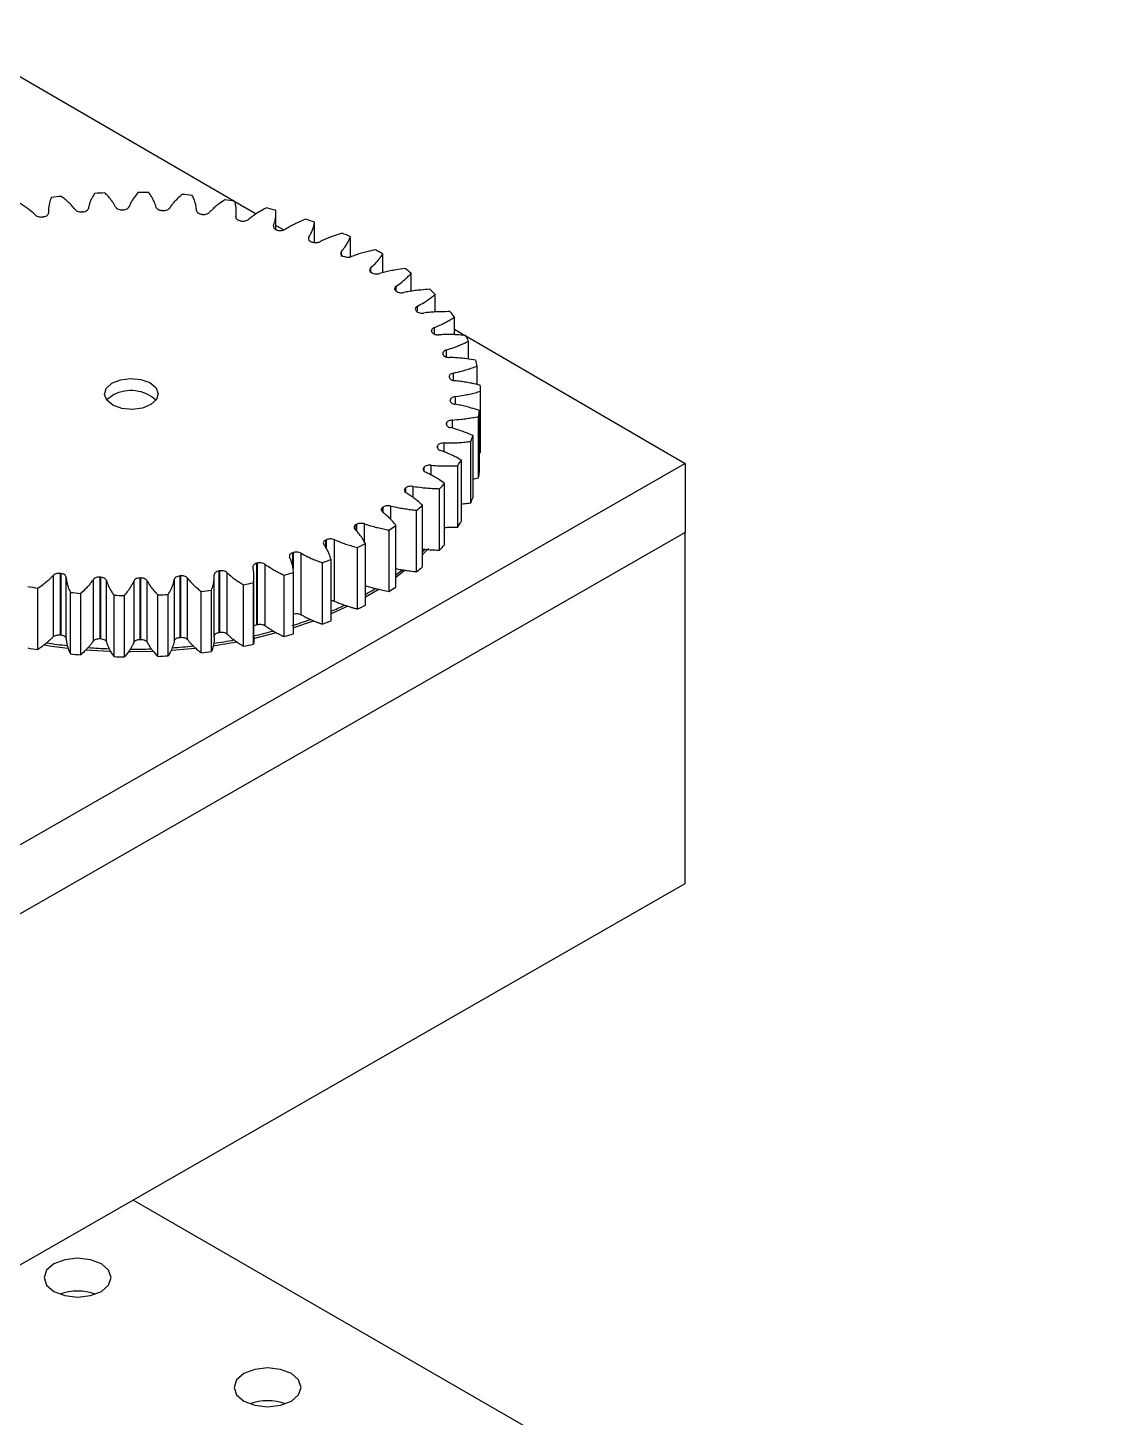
# Model space of a CAD drawing. Header units: millimetres. Extents: x 45 to 155, y 46 to 185.
# Drawn here: x 109.38 to 125.38, y 73.1 to 93.79 of the extents above; entities that cross this region are included whole.
import ezdxf

# ---------------------------------------------------------------- set-up
doc = ezdxf.new("R2010")
doc.units = ezdxf.units.MM

msp = doc.modelspace()

# ---------------------------------------------------------------- linework, layer by layer
at = {"color": 7, "linetype": 'Continuous', "lineweight": 25}
for p, q in [((108.019, 93.789), (112.459, 91.207)), ((109.69, 91.051), (109.69, 91.03)), ((112.468, 91.202), (112.782, 91.019)), ((112.487, 90.951), (112.487, 91.047)), ((113.077, 90.785), (113.077, 91.051)), ((113.077, 90.847), (113.195, 90.779)), ((113.654, 90.592), (113.654, 90.894)), ((113.568, 90.632), (113.568, 90.67)), ((114.187, 90.379), (114.187, 90.677)), ((114.054, 90.385), (114.054, 90.46)), ((114.669, 90.143), (114.669, 90.422)), ((114.489, 90.14), (114.489, 90.217)), ((115.092, 89.868), (115.092, 90.135)), ((114.869, 89.878), (114.869, 89.944)), ((115.449, 89.558), (115.449, 89.819)), ((115.187, 89.575), (115.187, 89.646)), ((115.734, 89.22), (115.734, 89.48)), ((115.437, 89.231), (115.437, 89.328)), ((115.734, 89.302), (115.892, 89.21)), ((115.905, 89.202), (119.172, 87.302)), ((115.616, 88.878), (115.616, 88.993)), ((115.944, 88.858), (115.944, 89.123)), ((116.075, 88.478), (116.075, 88.754)), ((115.721, 88.537), (115.721, 88.649)), ((116.125, 87.464), (116.125, 88.378)), ((115.751, 88.183), (115.751, 88.299)), ((115.704, 87.828), (115.704, 87.95)), ((116.092, 87.087), (116.092, 88.002)), ((116.107, 87.176), (116.107, 88.091)), ((115.615, 87.902), (115.615, 87.878)), ((116.013, 86.803), (116.013, 87.718)), ((115.481, 87.534), (115.481, 87.563)), ((115.483, 87.566), (115.483, 87.531)), ((115.582, 87.476), (115.582, 87.608)), ((115.978, 86.716), (115.978, 87.63)), ((119.172, 87.302), (105.614, 79.534)), ((115.838, 86.44), (115.838, 87.354)), ((116.107, 87.459), (116.125, 87.464)), ((119.172, 87.302), (119.172, 86.273)), ((115.277, 87.195), (115.277, 87.24)), ((115.279, 87.243), (115.279, 87.192)), ((115.387, 87.131), (115.387, 87.277)), ((115.785, 86.356), (115.785, 87.27)), ((115.004, 86.875), (115.004, 86.933)), ((115.007, 86.936), (115.007, 86.873)), ((115.121, 86.796), (115.121, 86.962)), ((115.515, 86.013), (115.515, 86.927)), ((115.585, 86.092), (115.585, 87.007)), ((115.26, 85.766), (115.26, 86.68)), ((114.667, 86.585), (114.667, 86.649)), ((114.67, 86.652), (114.67, 86.579)), ((114.789, 86.468), (114.789, 86.669)), ((115.172, 85.692), (115.172, 86.606)), ((119.172, 86.273), (105.614, 78.505)), ((114.271, 86.305), (114.271, 86.392)), ((114.275, 86.394), (114.275, 86.301)), ((114.396, 86.132), (114.396, 86.403)), ((114.762, 85.398), (114.762, 86.313)), ((114.865, 85.465), (114.865, 86.38)), ((119.172, 81.047), (119.172, 86.273)), ((113.822, 86.051), (113.822, 86.165)), ((113.826, 86.167), (113.826, 86.043)), ((113.949, 85.253), (113.949, 86.167)), ((114.409, 85.195), (114.409, 86.11)), ((113.327, 85.77), (113.327, 85.973)), ((113.332, 85.975), (113.332, 85.74)), ((113.453, 85.051), (113.453, 85.965)), ((113.898, 84.961), (113.898, 85.875)), ((114.292, 85.136), (114.292, 86.051)), ((115.26, 86.029), (115.299, 86.025)), ((109.871, 84.75), (109.871, 85.665)), ((109.876, 85.664), (109.876, 84.75)), ((112.232, 84.788), (112.232, 85.702)), ((112.238, 85.703), (112.238, 84.789)), ((112.352, 84.763), (112.352, 85.677)), ((112.794, 84.903), (112.794, 85.818)), ((112.8, 85.819), (112.8, 84.905)), ((112.918, 84.887), (112.918, 85.801)), ((113.339, 84.765), (113.339, 85.68)), ((113.769, 84.911), (113.769, 85.825)), ((109.532, 84.532), (109.532, 85.446)), ((109.76, 85.635), (109.76, 84.721)), ((109.954, 84.695), (109.954, 85.61)), ((110.356, 85.572), (110.356, 84.658)), ((110.46, 84.695), (110.46, 85.61)), ((110.465, 85.609), (110.465, 84.695)), ((110.554, 84.646), (110.554, 85.561)), ((110.961, 85.553), (110.961, 84.638)), ((111.056, 84.683), (111.056, 85.598)), ((111.061, 85.598), (111.061, 84.683)), ((111.16, 84.641), (111.16, 85.556)), ((111.565, 85.577), (111.565, 84.663)), ((111.65, 84.714), (111.65, 85.629)), ((111.655, 85.629), (111.655, 84.715)), ((111.763, 84.68), (111.763, 85.595)), ((112.597, 84.582), (112.597, 85.496)), ((112.743, 84.612), (112.743, 85.526)), ((112.751, 84.715), (112.751, 85.629)), ((113.201, 84.725), (113.201, 85.639)), ((110.018, 84.468), (110.018, 85.383)), ((110.171, 84.454), (110.171, 85.368)), ((110.667, 84.426), (110.667, 85.34)), ((110.822, 84.423), (110.822, 85.337)), ((111.32, 84.431), (111.32, 85.345)), ((111.474, 84.439), (111.474, 85.353)), ((111.967, 84.483), (111.967, 85.397)), ((112.118, 84.502), (112.118, 85.417)), ((114.598, 85.424), (114.409, 85.313)), ((114.147, 85.176), (113.898, 85.062)), ((113.631, 84.956), (113.339, 84.856)), ((112.489, 84.642), (112.145, 84.584)), ((113.082, 84.779), (112.761, 84.698)), ((111.875, 84.549), (111.53, 84.518)), ((105.614, 73.28), (119.172, 81.047)), ((134.874, 62.526), (110.951, 76.337))]:
    msp.add_line(p, q, dxfattribs=at)
at = {"color": 7, "linetype": 'Continuous', "lineweight": 25, "flags": 128}
for points in [[(110.525, 88.332), (110.552, 88.421), (110.635, 88.497), (110.762, 88.549), (110.914, 88.569), (111.068, 88.554), (111.2, 88.506), (111.29, 88.433), (111.325, 88.345), (111.299, 88.256), (111.216, 88.18), (111.089, 88.128), (110.936, 88.108), (110.783, 88.123), (110.65, 88.171), (110.56, 88.244), (110.525, 88.332)], [(110.661, 88.324), (110.566, 88.253), (110.56, 88.245)], [(115.347, 86.036), (115.3, 85.986), (115.26, 85.944)], [(115.003, 85.713), (114.983, 85.697), (114.865, 85.606)], [(109.978, 84.549), (109.743, 84.579), (109.628, 84.596)], [(110.605, 84.503), (110.326, 84.518), (110.259, 84.522)], [(111.245, 84.503), (110.917, 84.497), (110.883, 84.497)], [(110.479, 74.977), (110.587, 75.07), (110.625, 75.181), (110.587, 75.291), (110.479, 75.385), (110.317, 75.447), (110.125, 75.469), (109.934, 75.447), (109.772, 75.385), (109.663, 75.291), (109.625, 75.181), (109.663, 75.07), (109.772, 74.977), (109.934, 74.914), (110.125, 74.892), (110.317, 74.914), (110.479, 74.977)], [(113.307, 73.344), (113.416, 73.437), (113.454, 73.548), (113.416, 73.658), (113.307, 73.752), (113.145, 73.814), (112.954, 73.836), (112.762, 73.814), (112.6, 73.752), (112.492, 73.658), (112.454, 73.548), (112.492, 73.437), (112.6, 73.344), (112.762, 73.281), (112.954, 73.259), (113.145, 73.281), (113.307, 73.344)]]:
    msp.add_lwpolyline(points, dxfattribs=at)
at = {"color": 7, "linetype": 'Continuous', "lineweight": 25}
for centre, radius, start, end in [((110.891, 82.744), 8.595, 96.7293, 97.7472), ((110.923, 82.407), 8.933, 92.516, 93.5079), ((110.925, 82.344), 8.996, 88.356, 89.3433), ((110.939, 82.562), 8.778, 84.1612, 85.1648), ((111.003, 83.036), 8.299, 79.8411, 80.8829), ((110.914, 83.045), 8.036, 95.0913, 95.1317), ((110.925, 82.859), 8.221, 90.9084, 90.9483), ((110.928, 82.931), 8.15, 86.7448, 86.7849), ((111.147, 83.717), 7.604, 75.2974, 76.4019), ((110.859, 83.466), 7.61, 99.383, 99.425), ((110.96, 83.251), 7.828, 82.512, 82.5532), ((111.052, 83.786), 7.285, 78.1172, 78.1604), ((111.39, 84.532), 6.753, 70.4178, 71.6132), ((111.227, 84.478), 6.571, 73.4573, 73.5035), ((111.734, 85.399), 5.82, 65.0694, 66.3894), ((111.496, 85.256), 5.747, 68.4127, 68.4633), ((112.163, 86.237), 4.878, 59.0936, 60.5784), ((111.852, 86.044), 4.883, 62.8413, 62.8977), ((112.649, 86.974), 3.995, 52.3036, 53.9998), ((112.274, 86.77), 4.042, 56.5732, 56.6372), ((112.729, 87.379), 3.282, 49.4126, 49.4861), ((113.149, 87.56), 3.224, 44.4936, 46.4506), ((113.177, 87.835), 2.642, 41.1536, 41.2386), ((113.617, 87.971), 2.6, 35.4728, 37.7312), ((113.573, 88.131), 2.147, 31.6295, 31.7271), ((114.004, 88.213), 2.143, 25.1414, 27.7105), ((113.875, 88.284), 1.807, 20.8074, 20.9169), ((114.271, 88.317), 1.857, 13.6108, 16.4381), ((114.053, 88.334), 1.622, 8.9133, 9.0309), ((110.919, 87.834), 0.554, 47.8762, 117.7006), ((114.388, 88.338), 1.737, 1.3061, 4.2613), ((114.086, 88.339), 1.589, 356.4923, 356.6115), ((114.343, 88.344), 1.783, 348.9214, 351.8261), ((113.972, 88.361), 1.706, 344.284, 344.3977), ((114.14, 88.404), 1.994, 337.1822, 339.8778), ((113.721, 88.462), 1.976, 332.9465, 333.0496), ((113.802, 88.578), 2.375, 326.5808, 328.9798), ((113.363, 88.69), 2.402, 322.8467, 322.9372), ((114.343, 87.43), 1.783, 348.9214, 351.8261), ((112.933, 89.075), 2.979, 314.0502, 314.1287), ((113.365, 88.912), 2.926, 317.2886, 319.3764), ((112.873, 89.421), 3.634, 309.2394, 311.0462), ((114.14, 87.489), 1.994, 337.1822, 339.8778), ((112.475, 89.618), 3.69, 306.4342, 306.5022), ((112.034, 90.298), 4.501, 299.8014, 299.861), ((112.375, 90.095), 4.473, 302.2532, 303.8263), ((113.802, 87.664), 2.375, 326.5808, 328.9798), ((111.645, 91.066), 5.362, 293.9481, 294.0011), ((111.916, 90.896), 5.396, 296.1233, 297.5115), ((113.365, 87.997), 2.926, 317.2886, 319.3764), ((111.336, 91.858), 6.213, 288.6923, 288.7403), ((111.532, 91.759), 6.342, 290.6577, 291.9042), ((113.122, 88.115), 3.018, 315.1067, 316.1689), ((110.891, 93.426), 7.828, 262.512, 262.5532), ((110.992, 93.211), 7.61, 279.383, 279.425), ((111.119, 92.598), 6.984, 283.8802, 283.9246), ((111.243, 92.608), 7.239, 285.6918, 286.833), ((112.613, 88.695), 3.79, 306.4541, 308.2638), ((112.873, 88.506), 3.634, 309.2394, 311.0462), ((110.847, 93.641), 8.299, 259.8411, 260.8829), ((110.922, 93.746), 8.15, 266.7448, 266.7849), ((110.925, 93.818), 8.221, 270.9084, 270.9483), ((110.937, 93.633), 8.036, 275.0913, 275.1317), ((111.056, 93.359), 8.012, 281.0877, 282.1543), ((112.125, 89.429), 4.672, 299.2699, 301.3968), ((112.375, 89.181), 4.473, 302.2532, 303.8263), ((110.911, 94.116), 8.778, 264.1612, 265.1648), ((110.925, 94.333), 8.996, 268.356, 269.3433), ((110.928, 94.27), 8.933, 272.516, 273.5079), ((110.96, 93.933), 8.595, 276.7293, 277.7472), ((111.702, 90.251), 5.597, 293.0984, 295.3643), ((111.916, 89.981), 5.396, 296.1233, 297.5115), ((111.119, 91.683), 6.984, 283.8802, 283.9246), ((111.357, 91.127), 6.539, 287.463, 289.9696), ((111.532, 90.845), 6.342, 290.6577, 291.9042), ((110.889, 92.778), 8.238, 261.4583, 263.6069), ((110.891, 92.511), 7.828, 262.512, 262.5532), ((110.922, 92.832), 8.15, 266.7448, 266.7849), ((110.925, 92.903), 8.221, 270.9084, 270.9483), ((110.937, 92.718), 8.036, 275.0913, 275.1317), ((110.995, 92.551), 8.009, 278.3093, 280.4987), ((110.992, 92.296), 7.61, 279.383, 279.425), ((111.056, 92.444), 8.012, 281.0877, 282.1543), ((111.129, 91.906), 7.35, 282.7432, 285.0616), ((111.243, 91.694), 7.239, 285.6918, 286.833), ((110.847, 92.726), 8.299, 259.8411, 260.8829), ((110.911, 93.201), 8.778, 264.1612, 265.1648), ((110.922, 93.115), 8.577, 265.719, 267.8107), ((110.925, 93.419), 8.996, 268.356, 269.3433), ((110.925, 93.19), 8.653, 269.8886, 271.9681), ((110.928, 93.355), 8.933, 272.516, 273.5079), ((110.937, 92.995), 8.457, 274.0558, 276.1672), ((110.96, 93.018), 8.595, 276.7293, 277.7472), ((110.125, 74.172), 0.809, 70.9084, 109.0916), ((112.954, 72.539), 0.809, 70.9084, 109.0916)]:
    msp.add_arc(centre, radius, start, end, dxfattribs=at)
for points, knots in [([(109.732, 91.26), (109.723, 91.234), (109.709, 91.192), (109.697, 91.132), (109.69, 91.082), (109.69, 91.048), (109.691, 91.032)], [0, 0, 0, 0, 0.346045, 0.566676, 0.784673, 1, 1, 1, 1]), ([(110.088, 91.082), (110.069, 91.106), (110.038, 91.144), (109.985, 91.195), (109.937, 91.238), (109.901, 91.266), (109.884, 91.28)], [0, 0, 0, 0, 0.333841, 0.553288, 0.775352, 1, 1, 1, 1]), ([(110.376, 91.324), (110.362, 91.298), (110.338, 91.257), (110.313, 91.199), (110.295, 91.149), (110.288, 91.116), (110.285, 91.1)], [0, 0, 0, 0, 0.346045, 0.566676, 0.784673, 1, 1, 1, 1]), ([(110.69, 91.121), (110.676, 91.146), (110.654, 91.186), (110.613, 91.241), (110.574, 91.287), (110.545, 91.317), (110.53, 91.332)], [0, 0, 0, 0, 0.333841, 0.553288, 0.775352, 1, 1, 1, 1]), ([(111.028, 91.34), (111.009, 91.316), (110.976, 91.277), (110.938, 91.22), (110.911, 91.173), (110.897, 91.141), (110.89, 91.124)], [0, 0, 0, 0, 0.3460446, 0.5666762, 0.7846733, 1, 1, 1, 1]), ([(111.296, 91.116), (111.288, 91.142), (111.274, 91.183), (111.245, 91.24), (111.217, 91.289), (111.195, 91.321), (111.183, 91.337)], [0, 0, 0, 0, 0.333841, 0.553288, 0.775352, 1, 1, 1, 1]), ([(111.679, 91.309), (111.654, 91.286), (111.614, 91.25), (111.564, 91.197), (111.526, 91.152), (111.505, 91.121), (111.495, 91.105)], [0, 0, 0, 0, 0.346045, 0.566676, 0.784673, 1, 1, 1, 1]), ([(111.896, 91.068), (111.894, 91.093), (111.889, 91.136), (111.873, 91.194), (111.855, 91.245), (111.84, 91.278), (111.832, 91.294)], [0, 0, 0, 0, 0.333841, 0.553288, 0.775352, 1, 1, 1, 1]), ([(112.318, 91.231), (112.289, 91.21), (112.24, 91.177), (112.179, 91.128), (112.132, 91.086), (112.104, 91.057), (112.091, 91.042)], [0, 0, 0, 0, 0.346045, 0.566676, 0.784673, 1, 1, 1, 1]), ([(109.499, 91), (109.475, 91.022), (109.436, 91.058), (109.372, 91.105), (109.315, 91.144), (109.274, 91.169), (109.253, 91.181)], [0, 0, 0, 0, 0.333841, 0.553288, 0.775352, 1, 1, 1, 1]), ([(109.618, 90.975), (109.63, 90.977), (109.653, 90.983), (109.676, 90.998), (109.689, 91.015), (109.69, 91.026), (109.691, 91.032)], [0, 0, 0, 0, 0.2798394, 0.559383, 0.7796665, 1, 1, 1, 1]), ([(110.088, 91.082), (110.094, 91.076), (110.106, 91.064), (110.135, 91.052), (110.166, 91.047), (110.185, 91.048), (110.195, 91.048)], [0, 0, 0, 0, 0.27984, 0.559383, 0.779666, 1, 1, 1, 1]), ([(110.201, 91.049), (110.213, 91.05), (110.237, 91.054), (110.263, 91.068), (110.28, 91.083), (110.283, 91.094), (110.285, 91.1)], [0, 0, 0, 0, 0.27984, 0.559383, 0.779666, 1, 1, 1, 1]), ([(110.69, 91.121), (110.695, 91.115), (110.704, 91.101), (110.731, 91.088), (110.76, 91.08), (110.779, 91.08), (110.789, 91.079)], [0, 0, 0, 0, 0.279841, 0.559382, 0.779666, 1, 1, 1, 1]), ([(110.795, 91.08), (110.807, 91.081), (110.832, 91.082), (110.861, 91.094), (110.881, 91.108), (110.887, 91.119), (110.89, 91.124)], [0, 0, 0, 0, 0.279841, 0.559382, 0.779666, 1, 1, 1, 1]), ([(111.296, 91.116), (111.299, 91.109), (111.306, 91.096), (111.329, 91.08), (111.357, 91.071), (111.376, 91.069), (111.385, 91.068)], [0, 0, 0, 0, 0.27984, 0.559383, 0.779666, 1, 1, 1, 1]), ([(111.391, 91.067), (111.403, 91.067), (111.428, 91.068), (111.459, 91.077), (111.482, 91.09), (111.491, 91.1), (111.495, 91.105)], [0, 0, 0, 0, 0.27984, 0.559383, 0.779666, 1, 1, 1, 1]), ([(111.896, 91.068), (111.898, 91.06), (111.901, 91.046), (111.921, 91.03), (111.946, 91.018), (111.965, 91.015), (111.974, 91.013)], [0, 0, 0, 0, 0.279839, 0.559383, 0.779666, 1, 1, 1, 1]), ([(111.98, 91.012), (111.992, 91.011), (112.017, 91.01), (112.05, 91.017), (112.075, 91.028), (112.086, 91.037), (112.091, 91.042)], [0, 0, 0, 0, 0.279839, 0.559383, 0.779667, 1, 1, 1, 1]), ([(112.481, 90.976), (112.484, 91.001), (112.489, 91.044), (112.485, 91.103), (112.479, 91.154), (112.471, 91.188), (112.467, 91.205)], [0, 0, 0, 0, 0.333841, 0.553288, 0.775352, 1, 1, 1, 1]), ([(112.935, 91.107), (112.901, 91.089), (112.846, 91.059), (112.775, 91.015), (112.719, 90.977), (112.685, 90.95), (112.669, 90.936)], [0, 0, 0, 0, 0.346045, 0.566676, 0.784673, 1, 1, 1, 1]), ([(113.041, 90.842), (113.05, 90.868), (113.064, 90.909), (113.073, 90.969), (113.078, 91.02), (113.077, 91.054), (113.077, 91.071)], [0, 0, 0, 0, 0.333841, 0.553288, 0.775352, 1, 1, 1, 1]), ([(109.499, 91), (109.506, 90.994), (109.521, 90.983), (109.552, 90.974), (109.584, 90.971), (109.603, 90.973), (109.613, 90.974)], [0, 0, 0, 0, 0.279839, 0.559383, 0.779667, 1, 1, 1, 1]), ([(112.481, 90.976), (112.481, 90.969), (112.481, 90.954), (112.498, 90.936), (112.52, 90.923), (112.538, 90.918), (112.546, 90.916)], [0, 0, 0, 0, 0.279839, 0.559383, 0.779667, 1, 1, 1, 1]), ([(112.552, 90.915), (112.564, 90.913), (112.588, 90.91), (112.622, 90.914), (112.65, 90.923), (112.662, 90.932), (112.669, 90.936)], [0, 0, 0, 0, 0.2798387, 0.5593833, 0.7796669, 1, 1, 1, 1]), ([(113.041, 90.842), (113.04, 90.835), (113.037, 90.821), (113.049, 90.802), (113.069, 90.787), (113.085, 90.781), (113.093, 90.778)], [0, 0, 0, 0, 0.279839, 0.559383, 0.779667, 1, 1, 1, 1]), ([(113.52, 90.94), (113.483, 90.924), (113.422, 90.899), (113.342, 90.86), (113.278, 90.826), (113.238, 90.802), (113.219, 90.79)], [0, 0, 0, 0, 0.346045, 0.566676, 0.784673, 1, 1, 1, 1]), ([(113.568, 90.67), (113.582, 90.694), (113.605, 90.734), (113.627, 90.793), (113.643, 90.843), (113.65, 90.877), (113.654, 90.894)], [0, 0, 0, 0, 0.333841, 0.553288, 0.775352, 1, 1, 1, 1]), ([(113.098, 90.777), (113.11, 90.774), (113.133, 90.769), (113.168, 90.771), (113.198, 90.778), (113.212, 90.786), (113.219, 90.79)], [0, 0, 0, 0, 0.279838, 0.559383, 0.779667, 1, 1, 1, 1]), ([(113.568, 90.67), (113.565, 90.663), (113.559, 90.649), (113.567, 90.629), (113.583, 90.613), (113.598, 90.606), (113.606, 90.602)], [0, 0, 0, 0, 0.279838, 0.559384, 0.779667, 1, 1, 1, 1]), ([(114.065, 90.732), (114.024, 90.719), (113.958, 90.698), (113.87, 90.666), (113.799, 90.637), (113.755, 90.615), (113.733, 90.605)], [0, 0, 0, 0, 0.346045, 0.566676, 0.784673, 1, 1, 1, 1]), ([(114.054, 90.46), (114.073, 90.483), (114.104, 90.522), (114.139, 90.578), (114.165, 90.627), (114.18, 90.66), (114.187, 90.677)], [0, 0, 0, 0, 0.333841, 0.553288, 0.775352, 1, 1, 1, 1]), ([(113.611, 90.6), (113.621, 90.597), (113.643, 90.59), (113.679, 90.59), (113.709, 90.595), (113.725, 90.601), (113.733, 90.605)], [0, 0, 0, 0, 0.279838, 0.559384, 0.779667, 1, 1, 1, 1]), ([(114.054, 90.46), (114.049, 90.453), (114.04, 90.44), (114.044, 90.42), (114.056, 90.403), (114.069, 90.394), (114.076, 90.39)], [0, 0, 0, 0, 0.279838, 0.559384, 0.779667, 1, 1, 1, 1]), ([(114.559, 90.486), (114.517, 90.476), (114.446, 90.46), (114.352, 90.434), (114.275, 90.41), (114.227, 90.392), (114.203, 90.384)], [0, 0, 0, 0, 0.346045, 0.566676, 0.784673, 1, 1, 1, 1]), ([(114.489, 90.217), (114.513, 90.239), (114.553, 90.274), (114.599, 90.328), (114.636, 90.374), (114.658, 90.406), (114.669, 90.422)], [0, 0, 0, 0, 0.333841, 0.553288, 0.775352, 1, 1, 1, 1]), ([(114.08, 90.388), (114.091, 90.384), (114.111, 90.376), (114.146, 90.373), (114.177, 90.375), (114.194, 90.381), (114.203, 90.384)], [0, 0, 0, 0, 0.279838, 0.559384, 0.779667, 1, 1, 1, 1]), ([(114.489, 90.217), (114.484, 90.211), (114.472, 90.198), (114.471, 90.178), (114.48, 90.16), (114.491, 90.151), (114.497, 90.146)], [0, 0, 0, 0, 0.279838, 0.559384, 0.779667, 1, 1, 1, 1]), ([(114.997, 90.206), (114.952, 90.199), (114.879, 90.189), (114.78, 90.17), (114.699, 90.152), (114.647, 90.137), (114.621, 90.13)], [0, 0, 0, 0, 0.346045, 0.566676, 0.784673, 1, 1, 1, 1]), ([(114.501, 90.144), (114.51, 90.139), (114.528, 90.129), (114.562, 90.124), (114.594, 90.124), (114.612, 90.128), (114.621, 90.13)], [0, 0, 0, 0, 0.279838, 0.559384, 0.779667, 1, 1, 1, 1]), ([(114.869, 89.944), (114.898, 89.964), (114.945, 89.997), (115.002, 90.046), (115.049, 90.09), (115.077, 90.12), (115.092, 90.135)], [0, 0, 0, 0, 0.333841, 0.553288, 0.775352, 1, 1, 1, 1]), ([(114.869, 89.944), (114.862, 89.938), (114.848, 89.927), (114.842, 89.907), (114.847, 89.888), (114.856, 89.878), (114.861, 89.874)], [0, 0, 0, 0, 0.279838, 0.559383, 0.779667, 1, 1, 1, 1]), ([(114.864, 89.871), (114.872, 89.865), (114.888, 89.854), (114.921, 89.846), (114.953, 89.844), (114.971, 89.847), (114.981, 89.849)], [0, 0, 0, 0, 0.2798384, 0.5593835, 0.7796672, 1, 1, 1, 1]), ([(115.37, 89.896), (115.324, 89.893), (115.25, 89.888), (115.147, 89.876), (115.063, 89.864), (115.008, 89.854), (114.981, 89.849)], [0, 0, 0, 0, 0.346045, 0.566676, 0.784673, 1, 1, 1, 1]), ([(115.187, 89.646), (115.219, 89.664), (115.273, 89.693), (115.341, 89.738), (115.397, 89.777), (115.431, 89.805), (115.449, 89.819)], [0, 0, 0, 0, 0.333841, 0.553288, 0.775352, 1, 1, 1, 1]), ([(115.187, 89.646), (115.178, 89.641), (115.161, 89.63), (115.152, 89.611), (115.152, 89.592), (115.16, 89.582), (115.163, 89.577)], [0, 0, 0, 0, 0.2798386, 0.5593834, 0.779667, 1, 1, 1, 1]), ([(115.166, 89.574), (115.173, 89.568), (115.186, 89.556), (115.217, 89.545), (115.248, 89.541), (115.267, 89.543), (115.277, 89.543)], [0, 0, 0, 0, 0.279839, 0.559383, 0.779667, 1, 1, 1, 1]), ([(115.673, 89.563), (115.627, 89.563), (115.552, 89.563), (115.448, 89.559), (115.361, 89.553), (115.305, 89.547), (115.277, 89.543)], [0, 0, 0, 0, 0.346045, 0.566676, 0.784673, 1, 1, 1, 1]), ([(115.437, 89.328), (115.473, 89.343), (115.533, 89.367), (115.61, 89.407), (115.674, 89.442), (115.714, 89.468), (115.734, 89.48)], [0, 0, 0, 0, 0.333841, 0.553288, 0.775352, 1, 1, 1, 1]), ([(115.437, 89.328), (115.427, 89.323), (115.409, 89.314), (115.395, 89.295), (115.391, 89.277), (115.396, 89.266), (115.399, 89.26)], [0, 0, 0, 0, 0.279839, 0.559383, 0.779667, 1, 1, 1, 1]), ([(115.401, 89.257), (115.406, 89.251), (115.417, 89.238), (115.445, 89.225), (115.475, 89.219), (115.494, 89.219), (115.504, 89.219)], [0, 0, 0, 0, 0.279839, 0.559383, 0.779667, 1, 1, 1, 1]), ([(115.902, 89.209), (115.856, 89.213), (115.781, 89.219), (115.677, 89.222), (115.59, 89.222), (115.532, 89.22), (115.504, 89.219)], [0, 0, 0, 0, 0.346045, 0.566676, 0.784673, 1, 1, 1, 1]), ([(115.616, 88.993), (115.606, 88.989), (115.585, 88.982), (115.567, 88.964), (115.56, 88.946), (115.562, 88.935), (115.563, 88.929)], [0, 0, 0, 0, 0.279839, 0.559383, 0.779666, 1, 1, 1, 1]), ([(115.616, 88.993), (115.655, 89.006), (115.72, 89.026), (115.805, 89.06), (115.876, 89.09), (115.921, 89.112), (115.944, 89.123)], [0, 0, 0, 0, 0.333841, 0.553288, 0.775352, 1, 1, 1, 1]), ([(115.565, 88.926), (115.569, 88.919), (115.577, 88.906), (115.602, 88.891), (115.63, 88.883), (115.649, 88.881), (115.659, 88.881)], [0, 0, 0, 0, 0.27984, 0.559383, 0.779666, 1, 1, 1, 1]), ([(116.051, 88.842), (116.007, 88.849), (115.934, 88.86), (115.831, 88.871), (115.745, 88.878), (115.688, 88.88), (115.659, 88.881)], [0, 0, 0, 0, 0.346045, 0.566676, 0.784673, 1, 1, 1, 1]), ([(115.721, 88.649), (115.763, 88.658), (115.831, 88.674), (115.923, 88.701), (116, 88.726), (116.05, 88.745), (116.075, 88.754)], [0, 0, 0, 0, 0.333841, 0.553288, 0.775352, 1, 1, 1, 1]), ([(115.721, 88.649), (115.71, 88.646), (115.688, 88.639), (115.666, 88.623), (115.655, 88.606), (115.655, 88.595), (115.655, 88.589)], [0, 0, 0, 0, 0.27984, 0.559383, 0.779666, 1, 1, 1, 1]), ([(115.656, 88.586), (115.658, 88.579), (115.663, 88.565), (115.685, 88.549), (115.711, 88.538), (115.73, 88.535), (115.739, 88.534)], [0, 0, 0, 0, 0.27984, 0.559382, 0.779666, 1, 1, 1, 1]), ([(116.12, 88.468), (116.078, 88.477), (116.008, 88.494), (115.908, 88.512), (115.824, 88.525), (115.768, 88.531), (115.739, 88.534)], [0, 0, 0, 0, 0.346045, 0.566676, 0.784673, 1, 1, 1, 1]), ([(115.751, 88.299), (115.794, 88.306), (115.865, 88.316), (115.962, 88.336), (116.044, 88.356), (116.098, 88.371), (116.125, 88.378)], [0, 0, 0, 0, 0.333841, 0.553288, 0.775352, 1, 1, 1, 1]), ([(115.751, 88.299), (115.739, 88.297), (115.716, 88.292), (115.691, 88.278), (115.676, 88.262), (115.673, 88.25), (115.672, 88.245)], [0, 0, 0, 0, 0.27984, 0.559382, 0.779666, 1, 1, 1, 1]), ([(115.672, 88.242), (115.673, 88.234), (115.675, 88.22), (115.693, 88.203), (115.717, 88.19), (115.735, 88.186), (115.744, 88.184)], [0, 0, 0, 0, 0.27984, 0.559383, 0.779666, 1, 1, 1, 1]), ([(116.107, 88.091), (116.067, 88.104), (116.001, 88.125), (115.907, 88.15), (115.826, 88.169), (115.771, 88.179), (115.744, 88.184)], [0, 0, 0, 0, 0.346045, 0.566676, 0.784673, 1, 1, 1, 1]), ([(115.704, 87.95), (115.692, 87.949), (115.668, 87.946), (115.64, 87.934), (115.622, 87.918), (115.617, 87.908), (115.615, 87.902)], [0, 0, 0, 0, 0.27984, 0.559383, 0.779666, 1, 1, 1, 1]), ([(115.704, 87.95), (115.748, 87.954), (115.821, 87.959), (115.922, 87.972), (116.008, 87.985), (116.064, 87.996), (116.092, 88.002)], [0, 0, 0, 0, 0.333841, 0.553288, 0.775352, 1, 1, 1, 1]), ([(115.614, 87.899), (115.613, 87.892), (115.612, 87.877), (115.626, 87.859), (115.647, 87.845), (115.664, 87.839), (115.672, 87.837)], [0, 0, 0, 0, 0.279839, 0.559383, 0.779666, 1, 1, 1, 1]), ([(116.013, 87.718), (115.976, 87.733), (115.915, 87.759), (115.826, 87.791), (115.751, 87.816), (115.698, 87.83), (115.672, 87.837)], [0, 0, 0, 0, 0.346045, 0.566676, 0.784673, 1, 1, 1, 1]), ([(115.481, 87.563), (115.479, 87.556), (115.475, 87.542), (115.485, 87.523), (115.502, 87.507), (115.518, 87.501), (115.526, 87.497)], [0, 0, 0, 0, 0.279839, 0.559383, 0.779667, 1, 1, 1, 1]), ([(115.582, 87.608), (115.57, 87.607), (115.545, 87.606), (115.515, 87.596), (115.493, 87.582), (115.486, 87.572), (115.483, 87.566)], [0, 0, 0, 0, 0.279839, 0.559383, 0.779667, 1, 1, 1, 1]), ([(115.582, 87.608), (115.627, 87.608), (115.7, 87.608), (115.803, 87.613), (115.891, 87.62), (115.949, 87.627), (115.978, 87.63)], [0, 0, 0, 0, 0.333841, 0.553288, 0.775352, 1, 1, 1, 1]), ([(115.838, 87.354), (115.804, 87.373), (115.75, 87.403), (115.669, 87.441), (115.599, 87.471), (115.55, 87.488), (115.526, 87.497)], [0, 0, 0, 0, 0.346045, 0.566676, 0.784673, 1, 1, 1, 1]), ([(115.277, 87.24), (115.273, 87.233), (115.266, 87.219), (115.271, 87.199), (115.286, 87.182), (115.3, 87.175), (115.307, 87.171)], [0, 0, 0, 0, 0.279839, 0.559383, 0.779667, 1, 1, 1, 1]), ([(115.387, 87.277), (115.374, 87.277), (115.35, 87.278), (115.317, 87.27), (115.293, 87.257), (115.284, 87.248), (115.279, 87.243)], [0, 0, 0, 0, 0.279839, 0.559383, 0.779667, 1, 1, 1, 1]), ([(115.585, 87.007), (115.556, 87.027), (115.509, 87.061), (115.437, 87.105), (115.374, 87.139), (115.329, 87.161), (115.307, 87.171)], [0, 0, 0, 0, 0.346045, 0.566676, 0.784673, 1, 1, 1, 1]), ([(115.387, 87.277), (115.431, 87.273), (115.504, 87.268), (115.607, 87.266), (115.696, 87.267), (115.755, 87.269), (115.785, 87.27)], [0, 0, 0, 0, 0.333841, 0.553288, 0.775352, 1, 1, 1, 1]), ([(115.004, 86.933), (114.999, 86.927), (114.989, 86.914), (114.99, 86.894), (115, 86.876), (115.013, 86.867), (115.019, 86.863)], [0, 0, 0, 0, 0.279838, 0.559383, 0.779667, 1, 1, 1, 1]), ([(115.121, 86.962), (115.109, 86.963), (115.084, 86.966), (115.051, 86.96), (115.024, 86.95), (115.013, 86.941), (115.007, 86.936)], [0, 0, 0, 0, 0.279838, 0.559383, 0.779667, 1, 1, 1, 1]), ([(115.121, 86.962), (115.164, 86.956), (115.235, 86.945), (115.337, 86.936), (115.425, 86.93), (115.485, 86.928), (115.515, 86.927)], [0, 0, 0, 0, 0.333841, 0.553288, 0.775352, 1, 1, 1, 1]), ([(116.013, 87.072), (116.024, 87.074), (116.051, 87.079), (116.077, 87.084), (116.092, 87.087)], [0, 0, 0, 0, 0.4221527, 1, 1, 1, 1]), ([(115.26, 86.68), (115.235, 86.703), (115.195, 86.739), (115.133, 86.788), (115.078, 86.827), (115.039, 86.851), (115.019, 86.863)], [0, 0, 0, 0, 0.346045, 0.566676, 0.784673, 1, 1, 1, 1]), ([(115.838, 86.702), (115.853, 86.703), (115.884, 86.706), (115.931, 86.71), (115.963, 86.714), (115.978, 86.716)], [0, 0, 0, 0, 0.325289, 0.661609, 1, 1, 1, 1]), ([(114.667, 86.649), (114.66, 86.643), (114.647, 86.631), (114.644, 86.611), (114.651, 86.593), (114.661, 86.583), (114.666, 86.579)], [0, 0, 0, 0, 0.2798382, 0.5593836, 0.7796673, 1, 1, 1, 1]), ([(114.865, 86.38), (114.846, 86.404), (114.814, 86.443), (114.763, 86.496), (114.717, 86.538), (114.683, 86.565), (114.666, 86.579)], [0, 0, 0, 0, 0.346045, 0.566676, 0.784673, 1, 1, 1, 1]), ([(114.789, 86.669), (114.777, 86.672), (114.754, 86.676), (114.719, 86.673), (114.69, 86.664), (114.677, 86.656), (114.67, 86.652)], [0, 0, 0, 0, 0.279838, 0.559384, 0.779667, 1, 1, 1, 1]), ([(114.789, 86.669), (114.83, 86.66), (114.899, 86.644), (114.998, 86.628), (115.084, 86.616), (115.143, 86.609), (115.172, 86.606)], [0, 0, 0, 0, 0.333841, 0.553288, 0.775352, 1, 1, 1, 1]), ([(114.271, 86.392), (114.263, 86.386), (114.247, 86.375), (114.24, 86.355), (114.242, 86.337), (114.251, 86.327), (114.255, 86.322)], [0, 0, 0, 0, 0.279838, 0.559384, 0.779667, 1, 1, 1, 1]), ([(114.409, 86.11), (114.395, 86.135), (114.372, 86.177), (114.333, 86.233), (114.297, 86.278), (114.269, 86.307), (114.255, 86.322)], [0, 0, 0, 0, 0.346045, 0.566676, 0.784673, 1, 1, 1, 1]), ([(114.396, 86.403), (114.385, 86.406), (114.362, 86.412), (114.327, 86.411), (114.297, 86.405), (114.282, 86.398), (114.275, 86.394)], [0, 0, 0, 0, 0.279838, 0.559384, 0.779667, 1, 1, 1, 1]), ([(114.396, 86.403), (114.435, 86.391), (114.5, 86.37), (114.595, 86.347), (114.677, 86.328), (114.734, 86.318), (114.762, 86.313)], [0, 0, 0, 0, 0.333841, 0.553288, 0.775352, 1, 1, 1, 1]), ([(115.585, 86.352), (115.604, 86.352), (115.638, 86.352), (115.689, 86.353), (115.737, 86.354), (115.769, 86.355), (115.785, 86.356)], [0, 0, 0, 0, 0.27855, 0.517545, 0.758032, 1, 1, 1, 1]), ([(113.822, 86.165), (113.813, 86.16), (113.795, 86.15), (113.783, 86.131), (113.782, 86.113), (113.788, 86.102), (113.791, 86.097)], [0, 0, 0, 0, 0.279838, 0.559384, 0.779667, 1, 1, 1, 1]), ([(113.898, 85.875), (113.889, 85.902), (113.876, 85.944), (113.849, 86.003), (113.823, 86.051), (113.801, 86.081), (113.791, 86.097)], [0, 0, 0, 0, 0.346045, 0.566676, 0.784673, 1, 1, 1, 1]), ([(113.949, 86.167), (113.938, 86.171), (113.917, 86.178), (113.882, 86.18), (113.851, 86.176), (113.834, 86.17), (113.826, 86.167)], [0, 0, 0, 0, 0.279838, 0.559384, 0.779667, 1, 1, 1, 1]), ([(113.949, 86.167), (113.985, 86.152), (114.044, 86.127), (114.133, 86.097), (114.211, 86.073), (114.265, 86.058), (114.292, 86.051)], [0, 0, 0, 0, 0.333841, 0.553288, 0.775352, 1, 1, 1, 1]), ([(113.327, 85.973), (113.317, 85.969), (113.297, 85.96), (113.281, 85.942), (113.276, 85.924), (113.279, 85.913), (113.281, 85.907)], [0, 0, 0, 0, 0.2798385, 0.5593834, 0.7796671, 1, 1, 1, 1]), ([(113.339, 85.68), (113.337, 85.706), (113.332, 85.75), (113.319, 85.81), (113.303, 85.859), (113.289, 85.891), (113.281, 85.907)], [0, 0, 0, 0, 0.346045, 0.566676, 0.784673, 1, 1, 1, 1]), ([(113.453, 85.965), (113.444, 85.97), (113.425, 85.979), (113.39, 85.983), (113.358, 85.982), (113.341, 85.977), (113.332, 85.975)], [0, 0, 0, 0, 0.279838, 0.559383, 0.779667, 1, 1, 1, 1]), ([(113.453, 85.965), (113.486, 85.948), (113.539, 85.919), (113.621, 85.882), (113.693, 85.853), (113.744, 85.835), (113.769, 85.825)], [0, 0, 0, 0, 0.333841, 0.553288, 0.775352, 1, 1, 1, 1]), ([(115.299, 86.025), (115.323, 86.023), (115.363, 86.02), (115.419, 86.016), (115.466, 86.014), (115.498, 86.013), (115.515, 86.013)], [0, 0, 0, 0, 0.336802, 0.556499, 0.777569, 1, 1, 1, 1]), ([(109.871, 85.665), (109.858, 85.666), (109.834, 85.667), (109.801, 85.66), (109.775, 85.649), (109.765, 85.64), (109.76, 85.635)], [0, 0, 0, 0, 0.279839, 0.559383, 0.779667, 1, 1, 1, 1]), ([(109.954, 85.61), (109.952, 85.617), (109.949, 85.631), (109.929, 85.648), (109.904, 85.659), (109.886, 85.663), (109.876, 85.664)], [0, 0, 0, 0, 0.279839, 0.559383, 0.779666, 1, 1, 1, 1]), ([(112.118, 85.417), (112.127, 85.443), (112.142, 85.486), (112.154, 85.545), (112.16, 85.595), (112.16, 85.629), (112.16, 85.645)], [0, 0, 0, 0, 0.346045, 0.566676, 0.784673, 1, 1, 1, 1]), ([(112.232, 85.702), (112.221, 85.7), (112.198, 85.694), (112.175, 85.679), (112.162, 85.662), (112.16, 85.651), (112.16, 85.645)], [0, 0, 0, 0, 0.2798394, 0.559383, 0.7796665, 1, 1, 1, 1]), ([(112.352, 85.677), (112.344, 85.683), (112.329, 85.694), (112.298, 85.703), (112.266, 85.707), (112.247, 85.704), (112.238, 85.703)], [0, 0, 0, 0, 0.2798392, 0.5593831, 0.7796666, 1, 1, 1, 1]), ([(112.352, 85.677), (112.375, 85.655), (112.415, 85.619), (112.478, 85.572), (112.536, 85.533), (112.576, 85.509), (112.597, 85.496)], [0, 0, 0, 0, 0.333841, 0.553288, 0.775352, 1, 1, 1, 1]), ([(112.794, 85.818), (112.784, 85.814), (112.762, 85.807), (112.742, 85.79), (112.733, 85.773), (112.734, 85.761), (112.735, 85.756)], [0, 0, 0, 0, 0.279839, 0.559383, 0.779667, 1, 1, 1, 1]), ([(112.743, 85.526), (112.746, 85.553), (112.751, 85.596), (112.751, 85.656), (112.746, 85.706), (112.739, 85.739), (112.735, 85.756)], [0, 0, 0, 0, 0.346045, 0.566676, 0.784673, 1, 1, 1, 1]), ([(112.918, 85.801), (112.91, 85.806), (112.893, 85.817), (112.859, 85.824), (112.827, 85.824), (112.809, 85.821), (112.8, 85.819)], [0, 0, 0, 0, 0.279839, 0.559383, 0.779667, 1, 1, 1, 1]), ([(112.918, 85.801), (112.947, 85.781), (112.993, 85.749), (113.067, 85.707), (113.132, 85.672), (113.178, 85.65), (113.201, 85.639)], [0, 0, 0, 0, 0.333841, 0.553288, 0.775352, 1, 1, 1, 1]), ([(114.865, 85.738), (114.871, 85.736), (114.89, 85.732), (114.922, 85.726), (114.948, 85.722), (114.96, 85.72)], [0, 0, 0, 0, 0.194445, 0.596095, 1, 1, 1, 1]), ([(114.96, 85.72), (114.984, 85.716), (115.023, 85.71), (115.078, 85.702), (115.125, 85.697), (115.156, 85.693), (115.172, 85.692)], [0, 0, 0, 0, 0.336802, 0.556499, 0.777569, 1, 1, 1, 1]), ([(109.532, 85.446), (109.562, 85.467), (109.61, 85.5), (109.671, 85.549), (109.718, 85.591), (109.746, 85.621), (109.76, 85.635)], [0, 0, 0, 0, 0.346045, 0.566676, 0.784673, 1, 1, 1, 1]), ([(109.954, 85.61), (109.957, 85.584), (109.961, 85.542), (109.978, 85.483), (109.995, 85.433), (110.011, 85.399), (110.018, 85.383)], [0, 0, 0, 0, 0.333841, 0.553288, 0.775352, 1, 1, 1, 1]), ([(110.171, 85.368), (110.196, 85.391), (110.237, 85.427), (110.286, 85.48), (110.324, 85.526), (110.345, 85.557), (110.356, 85.572)], [0, 0, 0, 0, 0.346045, 0.566676, 0.784673, 1, 1, 1, 1]), ([(110.46, 85.61), (110.447, 85.61), (110.422, 85.61), (110.391, 85.6), (110.368, 85.587), (110.36, 85.577), (110.356, 85.572)], [0, 0, 0, 0, 0.27984, 0.559383, 0.779666, 1, 1, 1, 1]), ([(110.554, 85.561), (110.551, 85.568), (110.545, 85.582), (110.521, 85.597), (110.494, 85.606), (110.475, 85.608), (110.465, 85.609)], [0, 0, 0, 0, 0.27984, 0.559383, 0.779666, 1, 1, 1, 1]), ([(110.554, 85.561), (110.563, 85.536), (110.576, 85.494), (110.605, 85.437), (110.634, 85.388), (110.656, 85.356), (110.667, 85.34)], [0, 0, 0, 0, 0.333841, 0.553288, 0.775352, 1, 1, 1, 1]), ([(110.822, 85.337), (110.842, 85.361), (110.874, 85.401), (110.912, 85.457), (110.94, 85.504), (110.954, 85.537), (110.961, 85.553)], [0, 0, 0, 0, 0.346045, 0.566676, 0.784673, 1, 1, 1, 1]), ([(111.056, 85.598), (111.043, 85.597), (111.019, 85.595), (110.99, 85.583), (110.97, 85.569), (110.964, 85.558), (110.961, 85.553)], [0, 0, 0, 0, 0.279841, 0.559382, 0.779666, 1, 1, 1, 1]), ([(111.16, 85.556), (111.156, 85.563), (111.146, 85.576), (111.12, 85.589), (111.09, 85.597), (111.071, 85.597), (111.061, 85.598)], [0, 0, 0, 0, 0.279841, 0.559382, 0.779666, 1, 1, 1, 1]), ([(111.16, 85.556), (111.174, 85.531), (111.197, 85.491), (111.238, 85.436), (111.277, 85.39), (111.305, 85.36), (111.32, 85.345)], [0, 0, 0, 0, 0.333841, 0.553288, 0.775352, 1, 1, 1, 1]), ([(111.474, 85.353), (111.489, 85.379), (111.513, 85.42), (111.538, 85.478), (111.555, 85.528), (111.562, 85.561), (111.565, 85.577)], [0, 0, 0, 0, 0.346045, 0.566676, 0.784673, 1, 1, 1, 1]), ([(111.65, 85.629), (111.638, 85.627), (111.614, 85.623), (111.587, 85.61), (111.571, 85.594), (111.567, 85.583), (111.565, 85.577)], [0, 0, 0, 0, 0.27984, 0.559383, 0.779666, 1, 1, 1, 1]), ([(111.763, 85.595), (111.757, 85.601), (111.744, 85.614), (111.715, 85.625), (111.684, 85.63), (111.665, 85.63), (111.655, 85.629)], [0, 0, 0, 0, 0.27984, 0.559383, 0.779666, 1, 1, 1, 1]), ([(111.763, 85.595), (111.781, 85.572), (111.813, 85.533), (111.865, 85.482), (111.914, 85.439), (111.949, 85.411), (111.967, 85.397)], [0, 0, 0, 0, 0.333841, 0.553288, 0.775352, 1, 1, 1, 1]), ([(112.16, 84.712), (112.16, 84.864), (112.16, 85.168), (112.16, 85.474), (112.16, 85.626)], [0, 0, 0, 0, 0.499996, 1, 1, 1, 1]), ([(114.409, 85.484), (114.422, 85.48), (114.448, 85.472), (114.485, 85.461), (114.522, 85.45), (114.546, 85.444), (114.559, 85.441)], [0, 0, 0, 0, 0.280042, 0.518677, 0.758665, 1, 1, 1, 1]), ([(114.559, 85.441), (114.581, 85.436), (114.618, 85.427), (114.671, 85.415), (114.716, 85.406), (114.747, 85.401), (114.762, 85.398)], [0, 0, 0, 0, 0.336802, 0.556499, 0.777569, 1, 1, 1, 1]), ([(113.898, 85.264), (113.906, 85.263), (113.925, 85.262), (113.941, 85.256), (113.949, 85.253)], [0, 0, 0, 0, 0.479707, 1, 1, 1, 1]), ([(113.949, 85.253), (113.965, 85.245), (113.992, 85.234), (114.031, 85.218), (114.065, 85.206), (114.088, 85.198), (114.099, 85.194)], [0, 0, 0, 0, 0.337089, 0.556816, 0.777787, 1, 1, 1, 1]), ([(113.332, 85.06), (113.343, 85.063), (113.366, 85.069), (113.401, 85.068), (113.431, 85.062), (113.446, 85.055), (113.453, 85.051)], [0, 0, 0, 0, 0.279838, 0.559383, 0.779667, 1, 1, 1, 1]), ([(113.453, 85.051), (113.468, 85.043), (113.492, 85.029), (113.528, 85.011), (113.558, 84.996), (113.58, 84.987), (113.59, 84.982)], [0, 0, 0, 0, 0.337089, 0.556816, 0.777787, 1, 1, 1, 1]), ([(114.099, 85.194), (114.121, 85.187), (114.155, 85.175), (114.205, 85.16), (114.248, 85.148), (114.278, 85.14), (114.292, 85.136)], [0, 0, 0, 0, 0.336802, 0.556499, 0.777569, 1, 1, 1, 1]), ([(112.751, 84.882), (112.757, 84.887), (112.769, 84.895), (112.786, 84.901), (112.794, 84.903)], [0, 0, 0, 0, 0.494837, 1, 1, 1, 1]), ([(112.8, 84.905), (112.811, 84.907), (112.835, 84.911), (112.87, 84.907), (112.899, 84.899), (112.912, 84.891), (112.918, 84.887)], [0, 0, 0, 0, 0.279839, 0.559383, 0.779667, 1, 1, 1, 1]), ([(112.918, 84.887), (112.931, 84.877), (112.952, 84.862), (112.983, 84.842), (113.011, 84.825), (113.029, 84.814), (113.039, 84.808)], [0, 0, 0, 0, 0.3370893, 0.556816, 0.7777875, 1, 1, 1, 1]), ([(113.59, 84.982), (113.61, 84.973), (113.642, 84.959), (113.688, 84.941), (113.728, 84.925), (113.755, 84.916), (113.769, 84.911)], [0, 0, 0, 0, 0.336802, 0.556499, 0.777569, 1, 1, 1, 1]), ([(109.666, 84.631), (109.651, 84.619), (109.628, 84.6), (109.594, 84.575), (109.564, 84.553), (109.543, 84.539), (109.532, 84.532)], [0, 0, 0, 0, 0.3368019, 0.5564992, 0.7775688, 1, 1, 1, 1]), ([(109.76, 84.721), (109.75, 84.71), (109.734, 84.693), (109.71, 84.67), (109.688, 84.65), (109.673, 84.637), (109.666, 84.631)], [0, 0, 0, 0, 0.337089, 0.556816, 0.777787, 1, 1, 1, 1]), ([(109.76, 84.721), (109.766, 84.727), (109.78, 84.738), (109.811, 84.749), (109.842, 84.753), (109.861, 84.751), (109.871, 84.75)], [0, 0, 0, 0, 0.279839, 0.559383, 0.779667, 1, 1, 1, 1]), ([(109.876, 84.75), (109.888, 84.747), (109.911, 84.743), (109.936, 84.728), (109.951, 84.712), (109.953, 84.701), (109.954, 84.695)], [0, 0, 0, 0, 0.279839, 0.559383, 0.779666, 1, 1, 1, 1]), ([(109.954, 84.695), (109.955, 84.683), (109.957, 84.664), (109.961, 84.637), (109.966, 84.614), (109.97, 84.598), (109.972, 84.591)], [0, 0, 0, 0, 0.337089, 0.556816, 0.777787, 1, 1, 1, 1]), ([(110.356, 84.658), (110.348, 84.646), (110.336, 84.628), (110.317, 84.603), (110.3, 84.582), (110.288, 84.569), (110.282, 84.562)], [0, 0, 0, 0, 0.3370893, 0.556816, 0.7777875, 1, 1, 1, 1]), ([(110.356, 84.658), (110.361, 84.664), (110.372, 84.677), (110.4, 84.689), (110.43, 84.695), (110.45, 84.695), (110.46, 84.695)], [0, 0, 0, 0, 0.27984, 0.559383, 0.779666, 1, 1, 1, 1]), ([(110.465, 84.695), (110.477, 84.693), (110.502, 84.691), (110.529, 84.678), (110.547, 84.663), (110.552, 84.652), (110.554, 84.646)], [0, 0, 0, 0, 0.27984, 0.559383, 0.779666, 1, 1, 1, 1]), ([(110.554, 84.646), (110.558, 84.635), (110.563, 84.615), (110.574, 84.589), (110.584, 84.566), (110.591, 84.551), (110.595, 84.544)], [0, 0, 0, 0, 0.337089, 0.556816, 0.777787, 1, 1, 1, 1]), ([(110.961, 84.638), (110.956, 84.627), (110.948, 84.608), (110.935, 84.582), (110.922, 84.56), (110.913, 84.545), (110.908, 84.538)], [0, 0, 0, 0, 0.337089, 0.556816, 0.777787, 1, 1, 1, 1]), ([(110.961, 84.638), (110.965, 84.645), (110.973, 84.658), (110.998, 84.673), (111.027, 84.681), (111.046, 84.682), (111.056, 84.683)], [0, 0, 0, 0, 0.279841, 0.559382, 0.779666, 1, 1, 1, 1]), ([(111.061, 84.683), (111.074, 84.683), (111.098, 84.681), (111.129, 84.671), (111.15, 84.657), (111.157, 84.647), (111.16, 84.641)], [0, 0, 0, 0, 0.279841, 0.559382, 0.779666, 1, 1, 1, 1]), ([(111.16, 84.641), (111.166, 84.63), (111.176, 84.611), (111.192, 84.586), (111.207, 84.564), (111.217, 84.55), (111.222, 84.543)], [0, 0, 0, 0, 0.3370893, 0.556816, 0.7777875, 1, 1, 1, 1]), ([(111.565, 84.663), (111.563, 84.651), (111.559, 84.632), (111.552, 84.605), (111.544, 84.582), (111.538, 84.567), (111.535, 84.559)], [0, 0, 0, 0, 0.337089, 0.556816, 0.777787, 1, 1, 1, 1]), ([(111.565, 84.663), (111.568, 84.67), (111.573, 84.684), (111.595, 84.7), (111.621, 84.71), (111.64, 84.713), (111.65, 84.714)], [0, 0, 0, 0, 0.27984, 0.559383, 0.779666, 1, 1, 1, 1]), ([(111.655, 84.715), (111.668, 84.715), (111.692, 84.716), (111.725, 84.707), (111.749, 84.695), (111.758, 84.685), (111.763, 84.68)], [0, 0, 0, 0, 0.27984, 0.559383, 0.779666, 1, 1, 1, 1]), ([(111.763, 84.68), (111.771, 84.67), (111.785, 84.652), (111.806, 84.627), (111.825, 84.607), (111.839, 84.594), (111.846, 84.587)], [0, 0, 0, 0, 0.337089, 0.556816, 0.777787, 1, 1, 1, 1]), ([(112.152, 84.626), (112.15, 84.612), (112.145, 84.589), (112.136, 84.557), (112.128, 84.529), (112.121, 84.511), (112.118, 84.502)], [0, 0, 0, 0, 0.336802, 0.556499, 0.777569, 1, 1, 1, 1]), ([(112.16, 84.712), (112.16, 84.706), (112.16, 84.693), (112.159, 84.672), (112.156, 84.649), (112.154, 84.634), (112.152, 84.626)], [0, 0, 0, 0, 0.1896565, 0.4582509, 0.7283669, 1, 1, 1, 1]), ([(112.16, 84.731), (112.161, 84.738), (112.163, 84.752), (112.181, 84.77), (112.205, 84.782), (112.223, 84.786), (112.232, 84.788)], [0, 0, 0, 0, 0.279839, 0.559383, 0.779666, 1, 1, 1, 1]), ([(112.238, 84.789), (112.25, 84.79), (112.274, 84.792), (112.308, 84.787), (112.335, 84.776), (112.346, 84.767), (112.352, 84.763)], [0, 0, 0, 0, 0.279839, 0.559383, 0.779667, 1, 1, 1, 1]), ([(112.352, 84.763), (112.362, 84.752), (112.38, 84.736), (112.406, 84.713), (112.43, 84.694), (112.446, 84.682), (112.454, 84.676)], [0, 0, 0, 0, 0.337089, 0.556816, 0.777787, 1, 1, 1, 1]), ([(112.454, 84.676), (112.47, 84.665), (112.495, 84.647), (112.531, 84.622), (112.564, 84.602), (112.586, 84.588), (112.597, 84.582)], [0, 0, 0, 0, 0.336802, 0.556499, 0.777569, 1, 1, 1, 1]), ([(112.75, 84.715), (112.751, 84.708), (112.751, 84.692), (112.749, 84.667), (112.747, 84.639), (112.744, 84.621), (112.743, 84.612)], [0, 0, 0, 0, 0.195113, 0.461748, 0.730047, 1, 1, 1, 1]), ([(113.039, 84.808), (113.056, 84.798), (113.085, 84.782), (113.127, 84.76), (113.164, 84.742), (113.188, 84.731), (113.201, 84.725)], [0, 0, 0, 0, 0.336802, 0.556499, 0.777569, 1, 1, 1, 1]), ([(109.972, 84.591), (109.976, 84.577), (109.983, 84.554), (109.995, 84.522), (110.006, 84.495), (110.014, 84.477), (110.018, 84.468)], [0, 0, 0, 0, 0.336802, 0.556499, 0.777569, 1, 1, 1, 1]), ([(110.282, 84.562), (110.27, 84.549), (110.251, 84.529), (110.223, 84.501), (110.198, 84.477), (110.18, 84.462), (110.171, 84.454)], [0, 0, 0, 0, 0.336802, 0.556499, 0.777569, 1, 1, 1, 1]), ([(110.595, 84.544), (110.602, 84.53), (110.613, 84.508), (110.632, 84.478), (110.649, 84.452), (110.661, 84.434), (110.667, 84.426)], [0, 0, 0, 0, 0.336802, 0.556499, 0.777569, 1, 1, 1, 1]), ([(110.908, 84.538), (110.9, 84.524), (110.885, 84.503), (110.863, 84.473), (110.843, 84.448), (110.829, 84.431), (110.822, 84.423)], [0, 0, 0, 0, 0.336802, 0.556499, 0.777569, 1, 1, 1, 1]), ([(111.222, 84.543), (111.232, 84.53), (111.249, 84.509), (111.274, 84.48), (111.296, 84.455), (111.312, 84.439), (111.32, 84.431)], [0, 0, 0, 0, 0.3368019, 0.5564992, 0.7775688, 1, 1, 1, 1]), ([(111.535, 84.559), (111.529, 84.545), (111.52, 84.523), (111.504, 84.492), (111.49, 84.465), (111.48, 84.448), (111.474, 84.439)], [0, 0, 0, 0, 0.336802, 0.556499, 0.777569, 1, 1, 1, 1]), ([(111.846, 84.587), (111.858, 84.575), (111.879, 84.555), (111.91, 84.528), (111.938, 84.505), (111.957, 84.49), (111.967, 84.483)], [0, 0, 0, 0, 0.336802, 0.556499, 0.777569, 1, 1, 1, 1])]:
    msp.add_open_spline(points, degree=3, knots=knots, dxfattribs=at)

doc.saveas('drawing.dxf')
